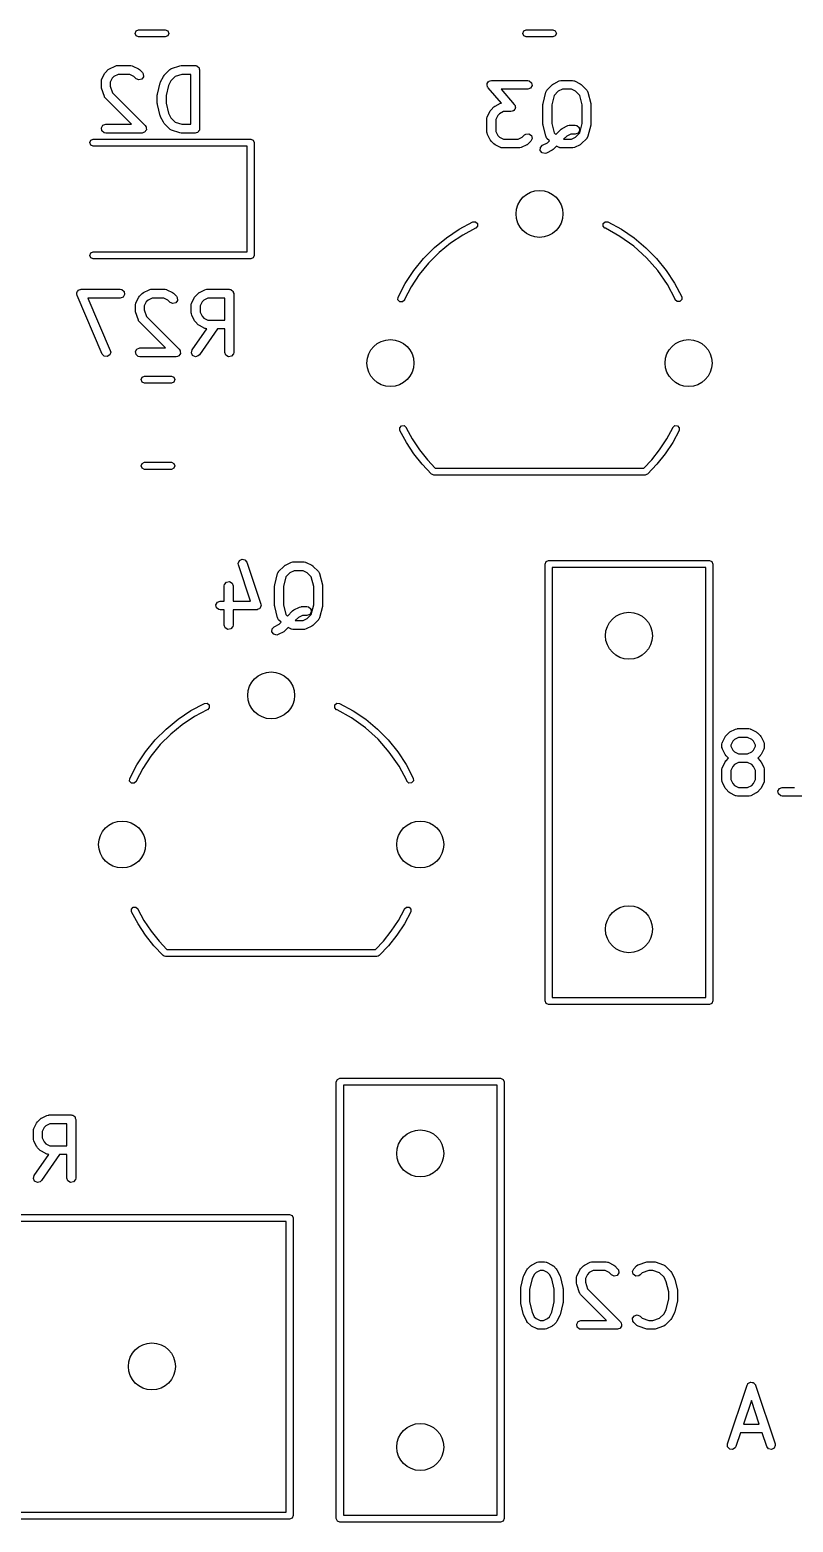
# Model space of a CAD drawing. Extents: x 83 to 134, y -229 to -46.
# Drawn here: x 98 to 111, y -155.89 to -130.47 of the extents above; entities that cross this region are included whole.
import ezdxf

# ---------------------------------------------------------------- set-up
doc = ezdxf.new("R2010")
doc.units = 0
doc.layers.add('BLACK', color=7, linetype='CONTINUOUS')

msp = doc.modelspace()

# ---------------------------------------------------------------- linework, layer by layer
at = {"layer": 'BLACK', "linetype": 'CONTINUOUS'}
for p, q in [((99.7889, -130.529), (99.8065, -130.487)), ((99.8065, -130.571), (99.7889, -130.529)), ((99.8065, -130.487), (99.8489, -130.469)), ((99.8489, -130.589), (99.8065, -130.571)), ((99.8489, -130.469), (100.303, -130.469)), ((100.303, -130.589), (99.8489, -130.589)), ((100.303, -130.469), (100.345, -130.487)), ((100.345, -130.571), (100.303, -130.589)), ((100.345, -130.487), (100.363, -130.529)), ((100.363, -130.529), (100.345, -130.571)), ((106.393, -130.529), (106.411, -130.487)), ((106.411, -130.571), (106.393, -130.529)), ((106.411, -130.487), (106.453, -130.469)), ((106.453, -130.589), (106.411, -130.571)), ((106.453, -130.469), (106.907, -130.469)), ((106.907, -130.589), (106.453, -130.589)), ((106.907, -130.469), (106.949, -130.487)), ((106.949, -130.571), (106.907, -130.589)), ((106.949, -130.487), (106.967, -130.529)), ((106.967, -130.529), (106.949, -130.571)), ((99.2849, -131.195), (99.3325, -131.147)), ((99.3325, -131.147), (99.3509, -131.134)), ((99.3509, -131.134), (99.352, -131.133)), ((99.352, -131.133), (99.4472, -131.085)), ((99.4472, -131.085), (99.4722, -131.078)), ((99.4722, -131.078), (99.4765, -131.079)), ((99.4765, -131.079), (99.4808, -131.077)), ((99.4808, -131.077), (99.7189, -131.077)), ((99.7189, -131.077), (99.7445, -131.082)), ((99.7445, -131.082), (99.7479, -131.085)), ((99.7479, -131.085), (99.7524, -131.085)), ((99.7524, -131.085), (99.8476, -131.133)), ((99.8476, -131.133), (99.8656, -131.146)), ((99.8656, -131.146), (99.8671, -131.147)), ((99.8671, -131.147), (99.9147, -131.195)), ((100.285, -131.242), (100.38, -131.147)), ((100.38, -131.147), (100.401, -131.132)), ((100.401, -131.132), (100.406, -131.132)), ((100.406, -131.132), (100.409, -131.129)), ((100.409, -131.129), (100.552, -131.081)), ((100.552, -131.081), (100.574, -131.078)), ((100.574, -131.078), (100.576, -131.077)), ((100.576, -131.077), (100.814, -131.077)), ((100.814, -131.077), (100.824, -131.079)), ((100.824, -131.079), (100.827, -131.079)), ((100.827, -131.079), (100.83, -131.08)), ((100.83, -131.08), (100.84, -131.082)), ((100.84, -131.082), (100.855, -131.094)), ((100.855, -131.094), (100.872, -131.104)), ((100.872, -131.104), (100.874, -131.111)), ((100.874, -131.111), (100.879, -131.115)), ((100.879, -131.115), (100.882, -131.134)), ((100.882, -131.134), (100.889, -131.152)), ((99.2153, -131.343), (99.2198, -131.317)), ((99.2153, -131.438), (99.2153, -131.343)), ((99.2198, -131.317), (99.2227, -131.314)), ((99.2227, -131.314), (99.2232, -131.309)), ((99.2232, -131.309), (99.2708, -131.214)), ((99.2708, -131.214), (99.2842, -131.196)), ((99.2842, -131.196), (99.2849, -131.195)), ((99.3995, -131.292), (99.3653, -131.361)), ((99.3653, -131.361), (99.3653, -131.426)), ((99.4299, -131.262), (99.3995, -131.292)), ((99.4985, -131.227), (99.4299, -131.262)), ((99.7012, -131.227), (99.4985, -131.227)), ((99.7697, -131.262), (99.7012, -131.227)), ((99.8087, -131.301), (99.7697, -131.262)), ((99.8552, -131.322), (99.8087, -131.301)), ((99.9047, -131.309), (99.8552, -131.322)), ((99.9342, -131.267), (99.9047, -131.309)), ((99.9147, -131.195), (99.9297, -131.216)), ((99.9297, -131.216), (99.9342, -131.267)), ((100.17, -131.563), (100.218, -131.372)), ((100.218, -131.372), (100.223, -131.36)), ((100.223, -131.357), (100.271, -131.262)), ((100.223, -131.36), (100.223, -131.357)), ((100.271, -131.262), (100.284, -131.244)), ((100.284, -131.244), (100.285, -131.242)), ((100.4, -131.34), (100.361, -131.417)), ((100.474, -131.266), (100.4, -131.34)), ((100.588, -131.227), (100.474, -131.266)), ((100.739, -131.227), (100.588, -131.227)), ((100.739, -132.077), (100.739, -131.227)), ((100.889, -131.152), (100.889, -132.152)), ((105.787, -131.393), (105.79, -131.388)), ((105.79, -131.413), (105.787, -131.393)), ((105.789, -131.382), (105.802, -131.366)), ((105.79, -131.388), (105.789, -131.382)), ((105.802, -131.366), (105.812, -131.349)), ((105.812, -131.349), (105.818, -131.347)), ((105.818, -131.347), (105.822, -131.342)), ((105.822, -131.342), (105.841, -131.338)), ((105.841, -131.338), (105.86, -131.331)), ((105.86, -131.331), (106.48, -131.331)), ((106.48, -131.331), (106.505, -131.336)), ((106.505, -131.336), (106.544, -131.369)), ((106.544, -131.369), (106.553, -131.419)), ((106.807, -131.496), (106.903, -131.401)), ((106.903, -131.401), (106.921, -131.388)), ((106.921, -131.388), (106.922, -131.387)), ((106.922, -131.387), (107.017, -131.339)), ((107.017, -131.339), (107.042, -131.332)), ((107.042, -131.332), (107.047, -131.333)), ((107.047, -131.333), (107.051, -131.331)), ((107.051, -131.331), (107.241, -131.331)), ((107.241, -131.331), (107.267, -131.336)), ((107.267, -131.336), (107.271, -131.339)), ((107.271, -131.339), (107.275, -131.339)), ((107.275, -131.339), (107.37, -131.387)), ((107.37, -131.387), (107.388, -131.4)), ((107.388, -131.4), (107.39, -131.401)), ((107.39, -131.401), (107.485, -131.496)), ((99.2158, -131.44), (99.2153, -131.438)), ((99.2191, -131.462), (99.2158, -131.44)), ((99.2668, -131.605), (99.2191, -131.462)), ((99.2695, -131.608), (99.2668, -131.605)), ((99.2699, -131.613), (99.2695, -131.608)), ((99.2849, -131.634), (99.2699, -131.613)), ((99.7283, -132.077), (99.2849, -131.634)), ((99.3653, -131.426), (99.4035, -131.54)), ((99.4035, -131.54), (99.9624, -132.099)), ((100.168, -131.581), (100.17, -131.566)), ((100.168, -131.724), (100.168, -131.581)), ((100.17, -131.566), (100.17, -131.563)), ((100.361, -131.417), (100.318, -131.59)), ((100.318, -131.59), (100.318, -131.715)), ((105.791, -131.433), (105.79, -131.413)), ((105.795, -131.441), (105.791, -131.433)), ((105.796, -131.444), (105.795, -131.441)), ((105.798, -131.446), (105.796, -131.444)), ((105.804, -131.456), (105.798, -131.446)), ((106.032, -131.716), (105.804, -131.456)), ((106.48, -131.481), (106.026, -131.481)), ((106.026, -131.481), (106.25, -131.738)), ((106.528, -131.464), (106.48, -131.481)), ((106.553, -131.419), (106.528, -131.464)), ((106.74, -131.722), (106.788, -131.531)), ((106.788, -131.531), (106.798, -131.507)), ((106.798, -131.507), (106.804, -131.503)), ((106.804, -131.503), (106.807, -131.496)), ((106.928, -131.588), (106.888, -131.749)), ((107, -131.516), (106.928, -131.588)), ((107.069, -131.481), (107, -131.516)), ((107.224, -131.481), (107.069, -131.481)), ((107.292, -131.516), (107.224, -131.481)), ((107.364, -131.588), (107.292, -131.516)), ((107.405, -131.749), (107.364, -131.588)), ((107.485, -131.496), (107.5, -131.518)), ((107.5, -131.518), (107.501, -131.525)), ((107.501, -131.525), (107.505, -131.531)), ((107.505, -131.531), (107.552, -131.722)), ((100.169, -131.727), (100.168, -131.724)), ((100.17, -131.742), (100.169, -131.727)), ((100.218, -131.932), (100.17, -131.742)), ((100.318, -131.715), (100.361, -131.888)), ((100.361, -131.888), (100.4, -131.965)), ((105.793, -131.944), (105.841, -131.849)), ((105.841, -131.849), (105.854, -131.831)), ((105.854, -131.831), (105.855, -131.83)), ((105.855, -131.83), (105.903, -131.782)), ((105.903, -131.782), (105.921, -131.769)), ((105.921, -131.769), (105.922, -131.768)), ((105.922, -131.768), (106.017, -131.72)), ((106, -131.897), (105.97, -131.927)), ((106.069, -131.862), (106, -131.897)), ((106.017, -131.72), (106.032, -131.716)), ((106.194, -131.862), (106.069, -131.862)), ((106.213, -131.855), (106.194, -131.862)), ((106.233, -131.851), (106.213, -131.855)), ((106.236, -131.847), (106.233, -131.851)), ((106.242, -131.845), (106.236, -131.847)), ((106.252, -131.827), (106.242, -131.845)), ((106.25, -131.738), (106.256, -131.748)), ((106.265, -131.812), (106.252, -131.827)), ((106.256, -131.748), (106.259, -131.75)), ((106.259, -131.75), (106.259, -131.753)), ((106.259, -131.753), (106.264, -131.76)), ((106.264, -131.76), (106.264, -131.78)), ((106.264, -131.78), (106.268, -131.8)), ((106.268, -131.8), (106.265, -131.806)), ((106.265, -131.806), (106.265, -131.812)), ((106.738, -131.74), (106.74, -131.725)), ((106.738, -132.073), (106.738, -131.74)), ((106.74, -131.725), (106.74, -131.722)), ((106.888, -131.749), (106.888, -132.064)), ((107.405, -132.064), (107.405, -131.749)), ((107.552, -131.722), (107.553, -131.736)), ((107.553, -131.736), (107.555, -131.74)), ((107.555, -131.74), (107.555, -132.073)), ((99.2164, -132.139), (99.2421, -132.095)), ((99.2253, -132.19), (99.2164, -132.139)), ((99.2421, -132.095), (99.2903, -132.077)), ((99.2903, -132.077), (99.7283, -132.077)), ((99.9624, -132.099), (99.9718, -132.113)), ((99.9718, -132.113), (99.9743, -132.115)), ((99.9743, -132.115), (99.9746, -132.117)), ((99.9746, -132.117), (99.9773, -132.121)), ((99.9773, -132.121), (99.9793, -132.143)), ((99.9793, -132.143), (99.9832, -132.165)), ((99.9832, -132.165), (99.9815, -132.168)), ((99.9815, -132.168), (99.9818, -132.172)), ((100.22, -131.935), (100.218, -131.932)), ((100.223, -131.948), (100.22, -131.935)), ((100.271, -132.043), (100.223, -131.948)), ((100.272, -132.044), (100.271, -132.043)), ((100.285, -132.063), (100.272, -132.044)), ((100.38, -132.158), (100.285, -132.063)), ((100.384, -132.16), (100.38, -132.158)), ((100.387, -132.164), (100.384, -132.16)), ((100.409, -132.176), (100.387, -132.164)), ((100.4, -131.965), (100.474, -132.039)), ((100.474, -132.039), (100.588, -132.077)), ((100.588, -132.077), (100.739, -132.077)), ((100.886, -132.168), (100.885, -132.178)), ((100.888, -132.165), (100.886, -132.168)), ((100.889, -132.152), (100.887, -132.162)), ((100.887, -132.162), (100.888, -132.165)), ((105.785, -131.978), (105.79, -131.952)), ((105.785, -132.216), (105.785, -131.978)), ((105.79, -131.952), (105.793, -131.949)), ((105.793, -131.949), (105.793, -131.944)), ((105.97, -131.927), (105.935, -131.996)), ((105.935, -131.996), (105.935, -132.198)), ((106.739, -132.076), (106.738, -132.073)), ((106.74, -132.091), (106.739, -132.076)), ((106.788, -132.282), (106.74, -132.091)), ((106.888, -132.064), (106.928, -132.225)), ((106.956, -132.253), (107.046, -132.163)), ((107.046, -132.163), (107.064, -132.15)), ((107.064, -132.15), (107.065, -132.149)), ((107.065, -132.149), (107.16, -132.101)), ((107.16, -132.101), (107.185, -132.094)), ((107.185, -132.094), (107.19, -132.095)), ((107.19, -132.095), (107.194, -132.093)), ((107.194, -132.093), (107.289, -132.093)), ((107.289, -132.093), (107.315, -132.098)), ((107.315, -132.098), (107.354, -132.131)), ((107.354, -132.131), (107.363, -132.181)), ((107.364, -132.225), (107.405, -132.064)), ((107.552, -132.091), (107.505, -132.282)), ((107.555, -132.073), (107.552, -132.088)), ((107.552, -132.088), (107.552, -132.091)), ((99.016, -132.39), (99.0336, -132.348)), ((99.0336, -132.432), (99.016, -132.39)), ((99.0336, -132.348), (99.076, -132.33)), ((99.076, -132.33), (101.761, -132.33)), ((99.2646, -132.223), (99.2253, -132.19)), ((99.2903, -132.227), (99.2646, -132.223)), ((99.9093, -132.227), (99.2903, -132.227)), ((99.9305, -132.22), (99.9093, -132.227)), ((99.9524, -132.214), (99.9305, -132.22)), ((99.9543, -132.211), (99.9524, -132.214)), ((99.9575, -132.21), (99.9543, -132.211)), ((99.9688, -132.19), (99.9575, -132.21)), ((99.9818, -132.172), (99.9688, -132.19)), ((100.552, -132.224), (100.409, -132.176)), ((100.554, -132.223), (100.552, -132.224)), ((100.576, -132.227), (100.554, -132.223)), ((100.814, -132.227), (100.576, -132.227)), ((100.832, -132.221), (100.814, -132.227)), ((100.852, -132.217), (100.832, -132.221)), ((100.856, -132.212), (100.852, -132.217)), ((100.862, -132.21), (100.856, -132.212)), ((100.872, -132.193), (100.862, -132.21)), ((100.885, -132.178), (100.872, -132.193)), ((101.761, -132.33), (101.803, -132.348)), ((101.803, -132.348), (101.821, -132.39)), ((101.821, -132.39), (101.821, -134.31)), ((105.787, -132.22), (105.785, -132.216)), ((105.786, -132.224), (105.787, -132.22)), ((105.793, -132.249), (105.786, -132.224)), ((105.841, -132.345), (105.793, -132.249)), ((105.842, -132.346), (105.841, -132.345)), ((105.855, -132.364), (105.842, -132.346)), ((105.903, -132.412), (105.855, -132.364)), ((105.904, -132.412), (105.903, -132.412)), ((105.922, -132.426), (105.904, -132.412)), ((105.935, -132.198), (105.97, -132.267)), ((105.97, -132.267), (106, -132.297)), ((106, -132.297), (106.069, -132.331)), ((106.069, -132.331), (106.319, -132.331)), ((106.319, -132.331), (106.387, -132.297)), ((106.387, -132.297), (106.426, -132.258)), ((106.426, -132.258), (106.448, -132.243)), ((106.448, -132.243), (106.499, -132.239)), ((106.485, -132.412), (106.467, -132.425)), ((106.533, -132.364), (106.485, -132.412)), ((106.499, -132.239), (106.541, -132.268)), ((106.554, -132.318), (106.533, -132.364)), ((106.541, -132.268), (106.554, -132.318)), ((106.732, -132.435), (106.816, -132.392)), ((106.792, -132.288), (106.788, -132.282)), ((106.793, -132.295), (106.792, -132.288)), ((106.807, -132.317), (106.793, -132.295)), ((106.85, -132.359), (106.807, -132.317)), ((106.816, -132.392), (106.85, -132.359)), ((106.928, -132.225), (106.956, -132.253)), ((107.143, -132.278), (107.089, -132.331)), ((107.089, -132.331), (107.224, -132.331)), ((107.212, -132.243), (107.143, -132.278)), ((107.289, -132.243), (107.212, -132.243)), ((107.224, -132.331), (107.292, -132.297)), ((107.337, -132.226), (107.289, -132.243)), ((107.292, -132.297), (107.364, -132.225)), ((107.363, -132.181), (107.337, -132.226)), ((107.39, -132.412), (107.371, -132.425)), ((107.485, -132.317), (107.39, -132.412)), ((107.488, -132.31), (107.485, -132.317)), ((107.494, -132.306), (107.488, -132.31)), ((107.505, -132.282), (107.494, -132.306)), ((99.076, -132.45), (99.0336, -132.432)), ((101.701, -132.45), (99.076, -132.45)), ((101.701, -134.25), (101.701, -132.45)), ((106.017, -132.473), (105.922, -132.426)), ((106.022, -132.474), (106.017, -132.473)), ((106.025, -132.477), (106.022, -132.474)), ((106.051, -132.481), (106.025, -132.477)), ((106.337, -132.481), (106.051, -132.481)), ((106.341, -132.48), (106.337, -132.481)), ((106.345, -132.481), (106.341, -132.48)), ((106.37, -132.473), (106.345, -132.481)), ((106.465, -132.426), (106.37, -132.473)), ((106.467, -132.425), (106.465, -132.426)), ((106.693, -132.523), (106.696, -132.472)), ((106.724, -132.564), (106.693, -132.523)), ((106.696, -132.472), (106.732, -132.435)), ((106.774, -132.576), (106.724, -132.564)), ((106.799, -132.569), (106.774, -132.576)), ((106.894, -132.521), (106.799, -132.569)), ((106.895, -132.52), (106.894, -132.521)), ((106.914, -132.507), (106.895, -132.52)), ((106.971, -132.45), (106.914, -132.507)), ((107.017, -132.473), (106.971, -132.45)), ((107.022, -132.474), (107.017, -132.473)), ((107.025, -132.477), (107.022, -132.474)), ((107.051, -132.481), (107.025, -132.477)), ((107.241, -132.481), (107.051, -132.481)), ((107.246, -132.48), (107.241, -132.481)), ((107.25, -132.481), (107.246, -132.48)), ((107.275, -132.473), (107.25, -132.481)), ((107.37, -132.426), (107.275, -132.473)), ((107.371, -132.425), (107.37, -132.426)), ((105.094, -134.01), (105.312, -133.864)), ((105.312, -133.864), (105.544, -133.74)), ((105.588, -133.849), (105.372, -133.964)), ((105.544, -133.74), (105.59, -133.738)), ((105.544, -133.74), (105.544, -133.74)), ((105.596, -133.848), (105.588, -133.849)), ((105.59, -133.738), (105.624, -133.768)), ((105.626, -133.814), (105.596, -133.848)), ((105.624, -133.768), (105.626, -133.814)), ((107.763, -133.814), (107.766, -133.768)), ((107.794, -133.848), (107.763, -133.814)), ((107.766, -133.768), (107.8, -133.737)), ((107.803, -133.849), (107.794, -133.848)), ((107.8, -133.737), (107.846, -133.74)), ((108.05, -133.986), (107.803, -133.849)), ((107.846, -133.74), (108.075, -133.865)), ((108.075, -133.865), (108.29, -134.012)), ((104.705, -134.364), (104.89, -134.177)), ((104.89, -134.177), (105.094, -134.01)), ((105.163, -134.104), (104.969, -134.264)), ((105.372, -133.964), (105.163, -134.104)), ((108.286, -134.155), (108.05, -133.986)), ((108.501, -134.35), (108.286, -134.155)), ((108.29, -134.012), (108.49, -134.179)), ((108.49, -134.179), (108.673, -134.364)), ((99.016, -134.31), (99.0336, -134.268)), ((99.0336, -134.352), (99.016, -134.31)), ((99.0336, -134.268), (99.076, -134.25)), ((99.076, -134.37), (99.0336, -134.352)), ((99.076, -134.25), (101.701, -134.25)), ((101.761, -134.37), (99.076, -134.37)), ((101.803, -134.352), (101.761, -134.37)), ((101.821, -134.31), (101.803, -134.352)), ((104.538, -134.568), (104.705, -134.364)), ((104.791, -134.442), (104.632, -134.637)), ((104.969, -134.264), (104.791, -134.442)), ((108.693, -134.569), (108.501, -134.35)), ((108.673, -134.364), (108.837, -134.567)), ((104.393, -134.788), (104.538, -134.568)), ((104.632, -134.637), (104.494, -134.847)), ((108.859, -134.808), (108.693, -134.569)), ((108.837, -134.567), (108.98, -134.784)), ((98.7951, -134.967), (98.7977, -134.958)), ((98.7961, -134.949), (98.8049, -134.934)), ((98.7977, -134.958), (98.7961, -134.949)), ((98.8049, -134.934), (98.8099, -134.917)), ((98.8099, -134.917), (98.8173, -134.913)), ((98.8173, -134.913), (98.8218, -134.905)), ((98.8218, -134.905), (98.8382, -134.899)), ((98.8382, -134.899), (98.8529, -134.889)), ((98.8529, -134.889), (98.8616, -134.89)), ((98.8616, -134.89), (98.87, -134.887)), ((98.87, -134.887), (99.5366, -134.887)), ((99.5366, -134.887), (99.5623, -134.892)), ((99.5623, -134.892), (99.6016, -134.925)), ((99.6016, -134.925), (99.6105, -134.975)), ((99.8646, -135.005), (99.9122, -134.957)), ((99.9122, -134.957), (99.9305, -134.944)), ((99.9305, -134.944), (99.9317, -134.943)), ((99.9317, -134.943), (100.027, -134.895)), ((100.027, -134.895), (100.052, -134.888)), ((100.052, -134.888), (100.056, -134.889)), ((100.056, -134.889), (100.06, -134.887)), ((100.06, -134.887), (100.299, -134.887)), ((100.299, -134.887), (100.324, -134.892)), ((100.324, -134.892), (100.328, -134.895)), ((100.328, -134.895), (100.332, -134.895)), ((100.332, -134.895), (100.427, -134.943)), ((100.427, -134.943), (100.445, -134.956)), ((100.445, -134.956), (100.447, -134.957)), ((100.447, -134.957), (100.494, -135.005)), ((100.817, -135.005), (100.865, -134.957)), ((100.865, -134.957), (100.883, -134.944)), ((100.883, -134.944), (100.884, -134.943)), ((100.884, -134.943), (100.979, -134.895)), ((100.979, -134.895), (101.004, -134.888)), ((101.004, -134.888), (101.009, -134.889)), ((101.009, -134.889), (101.013, -134.887)), ((101.013, -134.887), (101.394, -134.887)), ((101.394, -134.887), (101.404, -134.889)), ((101.404, -134.889), (101.407, -134.889)), ((101.407, -134.889), (101.41, -134.89)), ((101.41, -134.89), (101.419, -134.892)), ((101.419, -134.892), (101.434, -134.904)), ((101.434, -134.904), (101.451, -134.914)), ((101.451, -134.914), (101.454, -134.921)), ((101.454, -134.921), (101.459, -134.925)), ((101.459, -134.925), (101.462, -134.944)), ((101.462, -134.944), (101.469, -134.962)), ((101.469, -134.962), (101.469, -135.962)), ((104.27, -135.02), (104.393, -134.788)), ((104.494, -134.847), (104.379, -135.064)), ((108.992, -135.056), (108.859, -134.808)), ((108.98, -134.784), (109.102, -135.015)), ((98.801, -134.992), (98.7951, -134.967)), ((99.2296, -135.992), (98.801, -134.992)), ((99.5366, -135.037), (98.9837, -135.037)), ((98.9837, -135.037), (99.3675, -135.933)), ((99.5849, -135.02), (99.5366, -135.037)), ((99.6105, -134.975), (99.5849, -135.02)), ((99.795, -135.153), (99.7995, -135.127)), ((99.795, -135.248), (99.795, -135.153)), ((99.7995, -135.127), (99.8024, -135.124)), ((99.8024, -135.124), (99.8029, -135.119)), ((99.8029, -135.119), (99.8505, -135.024)), ((99.8505, -135.024), (99.8639, -135.006)), ((99.8639, -135.006), (99.8646, -135.005)), ((99.9792, -135.102), (99.945, -135.171)), ((99.945, -135.171), (99.945, -135.236)), ((100.01, -135.072), (99.9792, -135.102)), ((100.078, -135.037), (100.01, -135.072)), ((100.281, -135.037), (100.078, -135.037)), ((100.349, -135.072), (100.281, -135.037)), ((100.388, -135.111), (100.349, -135.072)), ((100.435, -135.132), (100.388, -135.111)), ((100.484, -135.119), (100.435, -135.132)), ((100.514, -135.077), (100.484, -135.119)), ((100.494, -135.005), (100.509, -135.026)), ((100.509, -135.026), (100.514, -135.077)), ((100.747, -135.153), (100.752, -135.127)), ((100.747, -135.296), (100.747, -135.153)), ((100.752, -135.127), (100.755, -135.124)), ((100.755, -135.119), (100.803, -135.024)), ((100.755, -135.124), (100.755, -135.119)), ((100.803, -135.024), (100.816, -135.006)), ((100.816, -135.006), (100.817, -135.005)), ((100.932, -135.102), (100.897, -135.171)), ((100.897, -135.171), (100.897, -135.278)), ((100.962, -135.072), (100.932, -135.102)), ((101.031, -135.037), (100.962, -135.072)), ((101.319, -135.037), (101.031, -135.037)), ((101.319, -135.411), (101.319, -135.037)), ((104.268, -135.066), (104.27, -135.02)), ((104.299, -135.1), (104.268, -135.066)), ((104.345, -135.102), (104.299, -135.1)), ((104.379, -135.071), (104.345, -135.102)), ((104.379, -135.064), (104.379, -135.071)), ((108.993, -135.066), (108.992, -135.056)), ((109.027, -135.097), (108.993, -135.066)), ((109.073, -135.095), (109.027, -135.097)), ((109.104, -135.061), (109.073, -135.095)), ((109.102, -135.015), (109.102, -135.015)), ((109.102, -135.015), (109.104, -135.061)), ((99.7955, -135.25), (99.795, -135.248)), ((99.7988, -135.272), (99.7955, -135.25)), ((99.8464, -135.415), (99.7988, -135.272)), ((99.8492, -135.418), (99.8464, -135.415)), ((99.8496, -135.423), (99.8492, -135.418)), ((99.8646, -135.444), (99.8496, -135.423)), ((100.308, -135.887), (99.8646, -135.444)), ((99.945, -135.236), (99.9831, -135.35)), ((99.9831, -135.35), (100.542, -135.909)), ((100.749, -135.3), (100.747, -135.296)), ((100.748, -135.304), (100.749, -135.3)), ((100.755, -135.329), (100.748, -135.304)), ((100.803, -135.424), (100.755, -135.329)), ((100.804, -135.426), (100.803, -135.424)), ((100.817, -135.444), (100.804, -135.426)), ((100.865, -135.492), (100.817, -135.444)), ((100.897, -135.278), (100.932, -135.347)), ((100.932, -135.347), (100.962, -135.377)), ((100.962, -135.377), (101.031, -135.411)), ((101.031, -135.411), (101.319, -135.411)), ((100.761, -135.919), (101.012, -135.561)), ((100.866, -135.492), (100.865, -135.492)), ((100.884, -135.506), (100.866, -135.492)), ((100.979, -135.553), (100.884, -135.506)), ((101.195, -135.561), (100.884, -136.005)), ((100.984, -135.554), (100.979, -135.553)), ((100.987, -135.557), (100.984, -135.554)), ((101.012, -135.561), (100.987, -135.557)), ((101.319, -135.561), (101.195, -135.561)), ((101.319, -135.962), (101.319, -135.561)), ((99.3734, -135.958), (99.3586, -136.007)), ((99.3675, -135.933), (99.3734, -135.958)), ((99.7961, -135.949), (99.8218, -135.905)), ((99.805, -136), (99.7961, -135.949)), ((99.8218, -135.905), (99.87, -135.887)), ((99.87, -135.887), (100.308, -135.887)), ((100.542, -135.909), (100.551, -135.923)), ((100.551, -135.923), (100.554, -135.925)), ((100.554, -135.925), (100.554, -135.927)), ((100.554, -135.927), (100.557, -135.931)), ((100.557, -135.931), (100.559, -135.953)), ((100.559, -135.953), (100.563, -135.975)), ((100.563, -135.975), (100.561, -135.978)), ((100.561, -135.978), (100.561, -135.982)), ((100.748, -135.969), (100.761, -135.919)), ((100.769, -136.015), (100.748, -135.969)), ((101.336, -136.011), (101.319, -135.962)), ((101.469, -135.962), (101.464, -135.988)), ((99.2647, -136.029), (99.2296, -135.992)), ((99.3157, -136.035), (99.2647, -136.029)), ((99.3586, -136.007), (99.3157, -136.035)), ((99.8443, -136.033), (99.805, -136)), ((99.87, -136.037), (99.8443, -136.033)), ((100.489, -136.037), (99.87, -136.037)), ((100.51, -136.03), (100.489, -136.037)), ((100.532, -136.024), (100.51, -136.03)), ((100.534, -136.021), (100.532, -136.024)), ((100.537, -136.02), (100.534, -136.021)), ((100.549, -136), (100.537, -136.02)), ((100.561, -135.982), (100.549, -136)), ((100.816, -136.037), (100.769, -136.015)), ((100.865, -136.024), (100.816, -136.037)), ((100.884, -136.005), (100.865, -136.024)), ((101.381, -136.036), (101.336, -136.011)), ((101.431, -136.027), (101.381, -136.036)), ((101.464, -135.988), (101.431, -136.027)), ((99.8924, -136.425), (99.91, -136.383)), ((99.91, -136.467), (99.8924, -136.425)), ((99.91, -136.383), (99.9524, -136.365)), ((99.9524, -136.485), (99.91, -136.467)), ((99.9524, -136.365), (100.407, -136.365)), ((100.407, -136.485), (99.9524, -136.485)), ((100.407, -136.365), (100.449, -136.383)), ((100.449, -136.467), (100.407, -136.485)), ((100.449, -136.383), (100.467, -136.425)), ((100.467, -136.425), (100.449, -136.467)), ((104.299, -137.247), (104.33, -137.213)), ((104.302, -137.293), (104.299, -137.247)), ((104.33, -137.213), (104.376, -137.21)), ((104.376, -137.21), (104.41, -137.241)), ((104.41, -137.241), (104.41, -137.246)), ((104.41, -137.246), (104.512, -137.436)), ((108.848, -137.436), (108.95, -137.246)), ((108.95, -137.241), (108.984, -137.21)), ((108.95, -137.246), (108.95, -137.241)), ((108.984, -137.21), (109.03, -137.213)), ((109.03, -137.213), (109.061, -137.247)), ((109.061, -137.247), (109.058, -137.293)), ((104.411, -137.496), (104.302, -137.293)), ((104.302, -137.293), (104.302, -137.293)), ((104.537, -137.688), (104.411, -137.496)), ((104.512, -137.436), (104.633, -137.62)), ((108.727, -137.62), (108.848, -137.436)), ((108.949, -137.496), (108.823, -137.688)), ((109.058, -137.293), (108.949, -137.496)), ((109.058, -137.293), (109.058, -137.293)), ((104.68, -137.869), (104.537, -137.688)), ((104.633, -137.62), (104.769, -137.792)), ((108.591, -137.792), (108.727, -137.62)), ((108.823, -137.688), (108.68, -137.869)), ((99.8924, -137.895), (99.91, -137.853)), ((99.91, -137.937), (99.8924, -137.895)), ((99.91, -137.853), (99.9524, -137.835)), ((99.9524, -137.955), (99.91, -137.937)), ((99.9524, -137.835), (100.407, -137.835)), ((100.407, -137.955), (99.9524, -137.955)), ((100.407, -137.835), (100.449, -137.853)), ((100.449, -137.937), (100.407, -137.955)), ((100.449, -137.853), (100.467, -137.895)), ((100.467, -137.895), (100.449, -137.937)), ((104.838, -138.036), (104.68, -137.869)), ((104.769, -137.792), (104.903, -137.934)), ((104.903, -137.934), (108.457, -137.934)), ((108.457, -137.934), (108.591, -137.792)), ((108.68, -137.869), (108.522, -138.036)), ((104.838, -138.037), (104.838, -138.036)), ((104.838, -138.036), (104.838, -138.036)), ((104.838, -138.036), (104.838, -138.036)), ((104.859, -138.045), (104.838, -138.037)), ((104.838, -138.037), (104.838, -138.037)), ((104.88, -138.054), (104.859, -138.045)), ((108.48, -138.054), (104.88, -138.054)), ((108.501, -138.045), (108.48, -138.054)), ((108.522, -138.037), (108.501, -138.045)), ((108.522, -138.036), (108.522, -138.036)), ((108.522, -138.036), (108.522, -138.036)), ((108.522, -138.036), (108.522, -138.037)), ((108.522, -138.037), (108.522, -138.037)), ((101.547, -139.557), (101.566, -139.509)), ((101.566, -139.509), (101.611, -139.485)), ((101.611, -139.485), (101.661, -139.495)), ((101.661, -139.495), (101.693, -139.535)), ((101.693, -139.535), (101.931, -140.249)), ((102.35, -139.587), (102.445, -139.539)), ((102.445, -139.539), (102.47, -139.532)), ((102.47, -139.532), (102.475, -139.533)), ((102.475, -139.533), (102.479, -139.531)), ((102.479, -139.531), (102.669, -139.531)), ((102.669, -139.531), (102.695, -139.536)), ((102.695, -139.536), (102.699, -139.539)), ((102.699, -139.539), (102.703, -139.539)), ((102.703, -139.539), (102.798, -139.587)), ((106.774, -139.568), (106.792, -139.526)), ((106.792, -139.526), (106.834, -139.508)), ((106.834, -139.508), (109.574, -139.508)), ((109.574, -139.508), (109.616, -139.526)), ((109.616, -139.526), (109.634, -139.568)), ((101.551, -139.582), (101.547, -139.557)), ((101.756, -140.198), (101.551, -139.582)), ((102.168, -139.922), (102.216, -139.731)), ((102.216, -139.731), (102.226, -139.707)), ((102.226, -139.707), (102.232, -139.703)), ((102.232, -139.703), (102.235, -139.696)), ((102.235, -139.696), (102.331, -139.601)), ((102.356, -139.788), (102.316, -139.949)), ((102.331, -139.601), (102.349, -139.588)), ((102.349, -139.588), (102.35, -139.587)), ((102.428, -139.716), (102.356, -139.788)), ((102.497, -139.681), (102.428, -139.716)), ((102.652, -139.681), (102.497, -139.681)), ((102.72, -139.716), (102.652, -139.681)), ((102.792, -139.788), (102.72, -139.716)), ((102.833, -139.949), (102.792, -139.788)), ((102.798, -139.587), (102.816, -139.6)), ((102.816, -139.6), (102.818, -139.601)), ((102.818, -139.601), (102.913, -139.696)), ((102.913, -139.696), (102.928, -139.718)), ((102.928, -139.718), (102.929, -139.725)), ((102.929, -139.725), (102.933, -139.731)), ((102.933, -139.731), (102.98, -139.922)), ((106.774, -147.008), (106.774, -139.568)), ((106.894, -139.628), (106.894, -146.948)), ((109.514, -139.628), (106.894, -139.628)), ((109.514, -146.948), (109.514, -139.628)), ((109.634, -139.568), (109.634, -147.008)), ((101.309, -139.94), (101.313, -139.914)), ((101.309, -140.198), (101.309, -139.94)), ((101.313, -139.914), (101.346, -139.875)), ((101.346, -139.875), (101.397, -139.866)), ((101.397, -139.866), (101.441, -139.892)), ((101.441, -139.892), (101.459, -139.94)), ((101.459, -139.94), (101.459, -140.198)), ((102.166, -139.94), (102.168, -139.925)), ((102.166, -140.273), (102.166, -139.94)), ((102.168, -139.925), (102.168, -139.922)), ((102.316, -139.949), (102.316, -140.264)), ((102.833, -140.264), (102.833, -139.949)), ((102.98, -139.922), (102.981, -139.936)), ((102.981, -139.936), (102.983, -139.94)), ((102.983, -139.94), (102.983, -140.273)), ((101.167, -140.26), (101.193, -140.216)), ((101.176, -140.311), (101.167, -140.26)), ((101.193, -140.216), (101.241, -140.198)), ((101.241, -140.198), (101.309, -140.198)), ((101.459, -140.198), (101.756, -140.198)), ((101.934, -140.286), (101.924, -140.304)), ((101.931, -140.249), (101.935, -140.275)), ((101.935, -140.275), (101.933, -140.28)), ((101.933, -140.28), (101.934, -140.286)), ((102.167, -140.276), (102.166, -140.273)), ((102.168, -140.291), (102.167, -140.276)), ((102.216, -140.482), (102.168, -140.291)), ((102.316, -140.264), (102.356, -140.425)), ((102.493, -140.349), (102.588, -140.301)), ((102.588, -140.301), (102.613, -140.294)), ((102.613, -140.294), (102.618, -140.295)), ((102.618, -140.295), (102.622, -140.293)), ((102.622, -140.293), (102.717, -140.293)), ((102.717, -140.293), (102.743, -140.298)), ((102.743, -140.298), (102.782, -140.331)), ((102.792, -140.425), (102.833, -140.264)), ((102.98, -140.291), (102.933, -140.482)), ((102.983, -140.273), (102.98, -140.288)), ((102.98, -140.288), (102.98, -140.291)), ((101.215, -140.344), (101.176, -140.311)), ((101.241, -140.348), (101.215, -140.344)), ((101.309, -140.348), (101.241, -140.348)), ((101.309, -140.606), (101.309, -140.348)), ((101.86, -140.348), (101.459, -140.348)), ((101.459, -140.348), (101.459, -140.606)), ((101.865, -140.346), (101.86, -140.348)), ((101.871, -140.347), (101.865, -140.346)), ((101.889, -140.337), (101.871, -140.347)), ((101.908, -140.331), (101.889, -140.337)), ((101.911, -140.326), (101.908, -140.331)), ((101.916, -140.323), (101.911, -140.326)), ((101.924, -140.304), (101.916, -140.323)), ((102.22, -140.488), (102.216, -140.482)), ((102.221, -140.495), (102.22, -140.488)), ((102.235, -140.517), (102.221, -140.495)), ((102.278, -140.559), (102.235, -140.517)), ((102.356, -140.425), (102.384, -140.453)), ((102.384, -140.453), (102.474, -140.363)), ((102.474, -140.363), (102.492, -140.35)), ((102.492, -140.35), (102.493, -140.349)), ((102.571, -140.478), (102.517, -140.531)), ((102.517, -140.531), (102.652, -140.531)), ((102.64, -140.443), (102.571, -140.478)), ((102.717, -140.443), (102.64, -140.443)), ((102.652, -140.531), (102.72, -140.497)), ((102.765, -140.426), (102.717, -140.443)), ((102.72, -140.497), (102.792, -140.425)), ((102.791, -140.381), (102.765, -140.426)), ((102.782, -140.331), (102.791, -140.381)), ((102.913, -140.517), (102.818, -140.612)), ((102.916, -140.51), (102.913, -140.517)), ((102.922, -140.506), (102.916, -140.51)), ((102.933, -140.482), (102.922, -140.506)), ((101.326, -140.655), (101.309, -140.606)), ((101.371, -140.68), (101.326, -140.655)), ((101.421, -140.671), (101.371, -140.68)), ((101.454, -140.632), (101.421, -140.671)), ((101.459, -140.606), (101.454, -140.632)), ((102.121, -140.723), (102.124, -140.672)), ((102.152, -140.764), (102.121, -140.723)), ((102.124, -140.672), (102.16, -140.635)), ((102.202, -140.776), (102.152, -140.764)), ((102.16, -140.635), (102.244, -140.592)), ((102.227, -140.769), (102.202, -140.776)), ((102.322, -140.721), (102.227, -140.769)), ((102.244, -140.592), (102.278, -140.559)), ((102.323, -140.72), (102.322, -140.721)), ((102.342, -140.707), (102.323, -140.72)), ((102.399, -140.65), (102.342, -140.707)), ((102.445, -140.673), (102.399, -140.65)), ((102.45, -140.674), (102.445, -140.673)), ((102.453, -140.677), (102.45, -140.674)), ((102.479, -140.681), (102.453, -140.677)), ((102.669, -140.681), (102.479, -140.681)), ((102.674, -140.68), (102.669, -140.681)), ((102.678, -140.681), (102.674, -140.68)), ((102.703, -140.673), (102.678, -140.681)), ((102.798, -140.626), (102.703, -140.673)), ((102.799, -140.625), (102.798, -140.626)), ((102.818, -140.612), (102.799, -140.625)), ((100.522, -142.21), (100.74, -142.064)), ((100.74, -142.064), (100.972, -141.94)), ((101.016, -142.049), (100.8, -142.164)), ((100.972, -141.94), (101.018, -141.938)), ((100.972, -141.94), (100.972, -141.94)), ((101.024, -142.048), (101.016, -142.049)), ((101.018, -141.938), (101.052, -141.968)), ((101.054, -142.014), (101.024, -142.048)), ((101.052, -141.968), (101.054, -142.014)), ((103.191, -142.014), (103.194, -141.968)), ((103.222, -142.048), (103.191, -142.014)), ((103.194, -141.968), (103.228, -141.937)), ((103.231, -142.049), (103.222, -142.048)), ((103.228, -141.937), (103.274, -141.94)), ((103.478, -142.186), (103.231, -142.049)), ((103.274, -141.94), (103.503, -142.065)), ((103.503, -142.065), (103.718, -142.212)), ((100.318, -142.377), (100.522, -142.21)), ((100.591, -142.304), (100.397, -142.464)), ((100.8, -142.164), (100.591, -142.304)), ((103.714, -142.355), (103.478, -142.186)), ((103.718, -142.212), (103.918, -142.379)), ((99.9664, -142.768), (100.133, -142.564)), ((100.133, -142.564), (100.318, -142.377)), ((100.397, -142.464), (100.219, -142.642)), ((103.929, -142.55), (103.714, -142.355)), ((103.918, -142.379), (104.101, -142.564)), ((104.121, -142.769), (103.929, -142.55)), ((104.101, -142.564), (104.265, -142.767)), ((109.796, -142.603), (109.844, -142.508)), ((109.844, -142.508), (109.857, -142.49)), ((109.857, -142.49), (109.858, -142.489)), ((109.858, -142.489), (109.905, -142.441)), ((109.905, -142.441), (109.924, -142.428)), ((109.924, -142.428), (109.925, -142.427)), ((109.925, -142.427), (110.02, -142.379)), ((109.972, -142.586), (109.938, -142.655)), ((110.003, -142.556), (109.972, -142.586)), ((110.071, -142.521), (110.003, -142.556)), ((110.02, -142.379), (110.045, -142.372)), ((110.045, -142.372), (110.049, -142.373)), ((110.049, -142.373), (110.054, -142.371)), ((110.054, -142.371), (110.244, -142.371)), ((110.226, -142.521), (110.071, -142.521)), ((110.295, -142.556), (110.226, -142.521)), ((110.244, -142.371), (110.27, -142.376)), ((110.27, -142.376), (110.273, -142.379)), ((110.273, -142.379), (110.278, -142.379)), ((110.278, -142.379), (110.373, -142.427)), ((110.325, -142.586), (110.295, -142.556)), ((110.36, -142.655), (110.325, -142.586)), ((110.373, -142.427), (110.391, -142.44)), ((110.391, -142.44), (110.392, -142.441)), ((110.392, -142.441), (110.44, -142.489)), ((110.44, -142.489), (110.453, -142.507)), ((110.453, -142.507), (110.454, -142.508)), ((110.454, -142.508), (110.502, -142.603)), ((99.8211, -142.988), (99.9664, -142.768)), ((100.06, -142.837), (99.9216, -143.047)), ((100.219, -142.642), (100.06, -142.837)), ((104.287, -143.008), (104.121, -142.769)), ((104.265, -142.767), (104.408, -142.984)), ((109.788, -142.637), (109.793, -142.611)), ((109.788, -142.684), (109.788, -142.637)), ((109.79, -142.689), (109.788, -142.684)), ((109.789, -142.693), (109.79, -142.689)), ((109.796, -142.718), (109.789, -142.693)), ((109.793, -142.611), (109.795, -142.608)), ((109.795, -142.608), (109.796, -142.603)), ((109.844, -142.813), (109.796, -142.718)), ((109.845, -142.814), (109.844, -142.813)), ((109.858, -142.833), (109.845, -142.814)), ((109.9, -142.875), (109.858, -142.833)), ((109.938, -142.655), (109.938, -142.667)), ((109.938, -142.667), (109.972, -142.735)), ((109.972, -142.735), (110.003, -142.766)), ((110.003, -142.766), (110.071, -142.8)), ((110.071, -142.8), (110.226, -142.8)), ((110.226, -142.8), (110.295, -142.766)), ((110.295, -142.766), (110.325, -142.735)), ((110.325, -142.735), (110.36, -142.667)), ((110.36, -142.667), (110.36, -142.655)), ((110.44, -142.833), (110.398, -142.875)), ((110.441, -142.831), (110.44, -142.833)), ((110.454, -142.813), (110.441, -142.831)), ((110.502, -142.718), (110.454, -142.813)), ((110.502, -142.603), (110.509, -142.628)), ((110.505, -142.71), (110.502, -142.714)), ((110.502, -142.714), (110.502, -142.718)), ((110.51, -142.684), (110.505, -142.71)), ((110.509, -142.628), (110.508, -142.633)), ((110.508, -142.633), (110.51, -142.637)), ((110.51, -142.637), (110.51, -142.684)), ((99.6982, -143.22), (99.8211, -142.988)), ((99.9216, -143.047), (99.8072, -143.264)), ((104.42, -143.256), (104.287, -143.008)), ((104.408, -142.984), (104.53, -143.215)), ((109.788, -143.065), (109.793, -143.04)), ((109.788, -143.256), (109.788, -143.065)), ((109.793, -143.04), (109.795, -143.036)), ((109.795, -143.036), (109.796, -143.032)), ((109.796, -143.032), (109.844, -142.937)), ((109.844, -142.937), (109.857, -142.919)), ((109.857, -142.919), (109.858, -142.917)), ((109.858, -142.917), (109.9, -142.875)), ((109.972, -143.015), (109.938, -143.083)), ((109.938, -143.083), (109.938, -143.238)), ((110.003, -142.984), (109.972, -143.015)), ((110.071, -142.95), (110.003, -142.984)), ((110.226, -142.95), (110.071, -142.95)), ((110.295, -142.984), (110.226, -142.95)), ((110.325, -143.015), (110.295, -142.984)), ((110.36, -143.083), (110.325, -143.015)), ((110.36, -143.238), (110.36, -143.083)), ((110.398, -142.875), (110.44, -142.917)), ((110.44, -142.917), (110.453, -142.936)), ((110.453, -142.936), (110.454, -142.937)), ((110.454, -142.937), (110.502, -143.032)), ((110.502, -143.032), (110.509, -143.057)), ((110.509, -143.057), (110.508, -143.061)), ((110.508, -143.061), (110.51, -143.065)), ((110.51, -143.065), (110.51, -143.256)), ((99.6962, -143.266), (99.6982, -143.22)), ((99.7272, -143.3), (99.6962, -143.266)), ((99.7731, -143.302), (99.7272, -143.3)), ((99.8069, -143.271), (99.7731, -143.302)), ((99.8072, -143.264), (99.8069, -143.271)), ((104.421, -143.266), (104.42, -143.256)), ((104.455, -143.297), (104.421, -143.266)), ((104.501, -143.295), (104.455, -143.297)), ((104.532, -143.261), (104.501, -143.295)), ((104.53, -143.215), (104.53, -143.215)), ((104.53, -143.215), (104.532, -143.261)), ((109.79, -143.26), (109.788, -143.256)), ((109.789, -143.264), (109.79, -143.26)), ((109.796, -143.289), (109.789, -143.264)), ((109.844, -143.385), (109.796, -143.289)), ((109.938, -143.238), (109.972, -143.307)), ((109.972, -143.307), (110.003, -143.337)), ((110.003, -143.337), (110.071, -143.371)), ((110.226, -143.371), (110.295, -143.337)), ((110.295, -143.337), (110.325, -143.307)), ((110.325, -143.307), (110.36, -143.238)), ((110.502, -143.289), (110.454, -143.385)), ((110.505, -143.282), (110.502, -143.285)), ((110.502, -143.285), (110.502, -143.289)), ((110.51, -143.256), (110.505, -143.282)), ((109.845, -143.386), (109.844, -143.385)), ((109.858, -143.404), (109.845, -143.386)), ((109.905, -143.452), (109.858, -143.404)), ((109.907, -143.452), (109.905, -143.452)), ((109.925, -143.466), (109.907, -143.452)), ((110.02, -143.513), (109.925, -143.466)), ((110.024, -143.514), (110.02, -143.513)), ((110.028, -143.517), (110.024, -143.514)), ((110.054, -143.521), (110.028, -143.517)), ((110.244, -143.521), (110.054, -143.521)), ((110.071, -143.371), (110.226, -143.371)), ((110.248, -143.52), (110.244, -143.521)), ((110.253, -143.521), (110.248, -143.52)), ((110.278, -143.513), (110.253, -143.521)), ((110.373, -143.466), (110.278, -143.513)), ((110.374, -143.465), (110.373, -143.466)), ((110.392, -143.452), (110.374, -143.465)), ((110.44, -143.404), (110.392, -143.452)), ((110.441, -143.403), (110.44, -143.404)), ((110.454, -143.385), (110.441, -143.403)), ((110.742, -143.433), (110.767, -143.389)), ((110.751, -143.484), (110.742, -143.433)), ((110.79, -143.517), (110.751, -143.484)), ((110.767, -143.389), (110.815, -143.371)), ((110.815, -143.521), (110.79, -143.517)), ((110.815, -143.371), (111.026, -143.371)), ((111.387, -143.521), (110.815, -143.521)), ((99.7272, -145.447), (99.7577, -145.413)), ((99.7298, -145.493), (99.7272, -145.447)), ((99.839, -145.696), (99.7298, -145.493)), ((99.7298, -145.493), (99.7298, -145.493)), ((99.7577, -145.413), (99.8036, -145.41)), ((99.8036, -145.41), (99.8378, -145.441)), ((99.8378, -145.441), (99.8382, -145.446)), ((99.8382, -145.446), (99.94, -145.636)), ((99.94, -145.636), (100.061, -145.82)), ((104.155, -145.82), (104.276, -145.636)), ((104.276, -145.636), (104.378, -145.446)), ((104.486, -145.493), (104.377, -145.696)), ((104.378, -145.441), (104.412, -145.41)), ((104.378, -145.446), (104.378, -145.441)), ((104.412, -145.41), (104.458, -145.413)), ((104.458, -145.413), (104.489, -145.447)), ((104.489, -145.447), (104.486, -145.493)), ((104.486, -145.493), (104.486, -145.493)), ((99.9654, -145.888), (99.839, -145.696)), ((100.108, -146.069), (99.9654, -145.888)), ((100.061, -145.82), (100.197, -145.992)), ((104.019, -145.992), (104.155, -145.82)), ((104.251, -145.888), (104.108, -146.069)), ((104.377, -145.696), (104.251, -145.888)), ((100.266, -146.236), (100.108, -146.069)), ((100.197, -145.992), (100.331, -146.134)), ((100.331, -146.134), (103.885, -146.134)), ((103.885, -146.134), (104.019, -145.992)), ((104.108, -146.069), (103.95, -146.236)), ((100.266, -146.237), (100.266, -146.236)), ((100.266, -146.236), (100.266, -146.236)), ((100.266, -146.236), (100.266, -146.236)), ((100.287, -146.245), (100.266, -146.237)), ((100.266, -146.237), (100.266, -146.237)), ((100.308, -146.254), (100.287, -146.245)), ((103.908, -146.254), (100.308, -146.254)), ((103.929, -146.245), (103.908, -146.254)), ((103.95, -146.237), (103.929, -146.245)), ((103.95, -146.236), (103.95, -146.236)), ((103.95, -146.236), (103.95, -146.236)), ((103.95, -146.236), (103.95, -146.237)), ((103.95, -146.237), (103.95, -146.237)), ((106.792, -147.05), (106.774, -147.008)), ((106.834, -147.068), (106.792, -147.05)), ((109.574, -147.068), (106.834, -147.068)), ((106.894, -146.948), (109.514, -146.948)), ((109.616, -147.05), (109.574, -147.068)), ((109.634, -147.008), (109.616, -147.05)), ((103.218, -148.386), (103.236, -148.344)), ((103.218, -155.826), (103.218, -148.386)), ((103.236, -148.344), (103.278, -148.326)), ((103.278, -148.326), (106.018, -148.326)), ((106.018, -148.326), (106.06, -148.344)), ((106.06, -148.344), (106.078, -148.386)), ((106.078, -148.386), (106.078, -155.826)), ((103.338, -148.446), (103.338, -155.766)), ((105.958, -148.446), (103.338, -148.446)), ((105.958, -155.766), (105.958, -148.446)), ((98.0562, -149.217), (98.0608, -149.191)), ((98.0608, -149.191), (98.0636, -149.188)), ((98.0636, -149.188), (98.0642, -149.183)), ((98.0642, -149.183), (98.1118, -149.088)), ((98.1118, -149.088), (98.1251, -149.07)), ((98.1251, -149.07), (98.1258, -149.069)), ((98.1258, -149.069), (98.1734, -149.021)), ((98.1734, -149.021), (98.1918, -149.008)), ((98.1918, -149.008), (98.1929, -149.007)), ((98.1929, -149.007), (98.2882, -148.959)), ((98.2405, -149.166), (98.2062, -149.235)), ((98.2709, -149.136), (98.2405, -149.166)), ((98.3394, -149.101), (98.2709, -149.136)), ((98.2882, -148.959), (98.3131, -148.952)), ((98.3131, -148.952), (98.3175, -148.953)), ((98.3175, -148.953), (98.3217, -148.951)), ((98.3217, -148.951), (98.7027, -148.951)), ((98.6277, -149.101), (98.3394, -149.101)), ((98.6277, -149.475), (98.6277, -149.101)), ((98.7027, -148.951), (98.7124, -148.953)), ((98.7124, -148.953), (98.7157, -148.953)), ((98.7157, -148.953), (98.7186, -148.954)), ((98.7186, -148.954), (98.7283, -148.956)), ((98.7283, -148.956), (98.7432, -148.968)), ((98.7432, -148.968), (98.7601, -148.978)), ((98.7601, -148.978), (98.7624, -148.985)), ((98.7624, -148.985), (98.7676, -148.989)), ((98.7676, -148.989), (98.771, -149.008)), ((98.771, -149.008), (98.7777, -149.026)), ((98.7777, -149.026), (98.7777, -150.026)), ((98.0562, -149.36), (98.0562, -149.217)), ((98.0578, -149.364), (98.0562, -149.36)), ((98.0567, -149.368), (98.0578, -149.364)), ((98.0642, -149.393), (98.0567, -149.368)), ((98.1118, -149.488), (98.0642, -149.393)), ((98.2062, -149.235), (98.2062, -149.342)), ((98.2062, -149.342), (98.2405, -149.411)), ((98.2405, -149.411), (98.2709, -149.441)), ((98.2709, -149.441), (98.3394, -149.475)), ((98.0698, -149.983), (98.3207, -149.625)), ((98.113, -149.49), (98.1118, -149.488)), ((98.1258, -149.508), (98.113, -149.49)), ((98.1734, -149.556), (98.1258, -149.508)), ((98.1749, -149.556), (98.1734, -149.556)), ((98.1929, -149.57), (98.1749, -149.556)), ((98.5036, -149.625), (98.1927, -150.069)), ((98.2882, -149.617), (98.1929, -149.57)), ((98.2926, -149.618), (98.2882, -149.617)), ((98.2961, -149.621), (98.2926, -149.618)), ((98.3207, -149.625), (98.2961, -149.621)), ((98.3394, -149.475), (98.6277, -149.475)), ((98.6277, -149.625), (98.5036, -149.625)), ((98.6277, -150.026), (98.6277, -149.625)), ((98.0565, -150.033), (98.0698, -149.983)), ((98.0782, -150.079), (98.0565, -150.033)), ((98.1247, -150.101), (98.0782, -150.079)), ((98.1743, -150.088), (98.1247, -150.101)), ((98.1927, -150.069), (98.1743, -150.088)), ((98.6452, -150.075), (98.6277, -150.026)), ((98.6896, -150.1), (98.6452, -150.075)), ((98.7402, -150.091), (98.6896, -150.1)), ((98.7731, -150.052), (98.7402, -150.091)), ((98.7777, -150.026), (98.7731, -150.052)), ((92.651, -150.644), (102.421, -150.644)), ((102.421, -150.644), (102.463, -150.662)), ((102.463, -150.662), (102.481, -150.704)), ((102.481, -150.704), (102.481, -155.774)), ((102.361, -150.764), (92.711, -150.764)), ((102.361, -155.714), (102.361, -150.764)), ((106.543, -151.507), (106.639, -151.459)), ((106.639, -151.459), (106.664, -151.452)), ((106.664, -151.452), (106.668, -151.453)), ((106.668, -151.453), (106.672, -151.451)), ((106.672, -151.451), (106.767, -151.451)), ((106.767, -151.451), (106.793, -151.456)), ((106.793, -151.456), (106.797, -151.459)), ((106.797, -151.459), (106.801, -151.459)), ((106.801, -151.459), (106.896, -151.507)), ((107.448, -151.507), (107.543, -151.459)), ((107.543, -151.459), (107.568, -151.452)), ((107.568, -151.452), (107.573, -151.453)), ((107.573, -151.453), (107.577, -151.451)), ((107.577, -151.451), (107.815, -151.451)), ((107.815, -151.451), (107.841, -151.456)), ((107.841, -151.456), (107.844, -151.459)), ((107.844, -151.459), (107.849, -151.459)), ((107.849, -151.459), (107.944, -151.507)), ((108.363, -151.503), (108.506, -151.455)), ((108.506, -151.455), (108.528, -151.452)), ((108.528, -151.452), (108.529, -151.451)), ((108.529, -151.451), (108.625, -151.451)), ((108.625, -151.451), (108.647, -151.455)), ((108.647, -151.455), (108.648, -151.455)), ((108.648, -151.455), (108.791, -151.503)), ((106.361, -151.889), (106.409, -151.699)), ((106.409, -151.699), (106.414, -151.687)), ((106.414, -151.687), (106.415, -151.683)), ((106.415, -151.683), (106.462, -151.588)), ((106.462, -151.588), (106.476, -151.57)), ((106.476, -151.569), (106.524, -151.521)), ((106.476, -151.57), (106.476, -151.569)), ((106.524, -151.521), (106.542, -151.508)), ((106.542, -151.508), (106.543, -151.507)), ((106.591, -151.666), (106.552, -151.743)), ((106.621, -151.636), (106.591, -151.666)), ((106.69, -151.601), (106.621, -151.636)), ((106.75, -151.601), (106.69, -151.601)), ((106.818, -151.636), (106.75, -151.601)), ((106.849, -151.666), (106.818, -151.636)), ((106.887, -151.743), (106.849, -151.666)), ((106.896, -151.507), (106.914, -151.52)), ((106.914, -151.52), (106.916, -151.521)), ((106.916, -151.521), (106.963, -151.569)), ((106.963, -151.569), (106.976, -151.587)), ((106.976, -151.587), (106.977, -151.588)), ((106.977, -151.588), (107.025, -151.683)), ((107.025, -151.683), (107.029, -151.696)), ((107.029, -151.696), (107.031, -151.699)), ((107.031, -151.699), (107.078, -151.889)), ((107.311, -151.717), (107.316, -151.691)), ((107.311, -151.812), (107.311, -151.717)), ((107.316, -151.691), (107.319, -151.688)), ((107.319, -151.683), (107.367, -151.588)), ((107.319, -151.688), (107.319, -151.683)), ((107.367, -151.588), (107.38, -151.57)), ((107.38, -151.57), (107.381, -151.569)), ((107.381, -151.569), (107.429, -151.521)), ((107.429, -151.521), (107.447, -151.508)), ((107.447, -151.508), (107.448, -151.507)), ((107.496, -151.666), (107.461, -151.735)), ((107.461, -151.735), (107.461, -151.8)), ((107.526, -151.636), (107.496, -151.666)), ((107.595, -151.601), (107.526, -151.636)), ((107.797, -151.601), (107.595, -151.601)), ((107.866, -151.636), (107.797, -151.601)), ((107.905, -151.675), (107.866, -151.636)), ((107.951, -151.696), (107.905, -151.675)), ((107.944, -151.507), (107.962, -151.52)), ((108.001, -151.683), (107.951, -151.696)), ((107.962, -151.52), (107.963, -151.521)), ((107.963, -151.521), (108.011, -151.569)), ((108.03, -151.641), (108.001, -151.683)), ((108.011, -151.569), (108.026, -151.59)), ((108.026, -151.59), (108.03, -151.641)), ((108.264, -151.615), (108.286, -151.569)), ((108.277, -151.665), (108.264, -151.615)), ((108.319, -151.694), (108.277, -151.665)), ((108.286, -151.569), (108.333, -151.521)), ((108.371, -151.69), (108.319, -151.694)), ((108.333, -151.521), (108.355, -151.506)), ((108.355, -151.506), (108.359, -151.506)), ((108.359, -151.506), (108.363, -151.503)), ((108.392, -151.675), (108.371, -151.69)), ((108.427, -151.64), (108.392, -151.675)), ((108.542, -151.601), (108.427, -151.64)), ((108.612, -151.601), (108.542, -151.601)), ((108.727, -151.64), (108.612, -151.601)), ((108.801, -151.714), (108.727, -151.64)), ((108.791, -151.503), (108.814, -151.515)), ((108.84, -151.791), (108.801, -151.714)), ((108.814, -151.515), (108.816, -151.519)), ((108.816, -151.519), (108.82, -151.521)), ((108.82, -151.521), (108.916, -151.616)), ((108.916, -151.616), (108.929, -151.635)), ((108.929, -151.635), (108.93, -151.636)), ((108.93, -151.636), (108.977, -151.731)), ((108.977, -151.731), (108.981, -151.743)), ((106.359, -151.907), (106.362, -151.893)), ((106.359, -152.145), (106.359, -151.907)), ((106.362, -151.893), (106.361, -151.889)), ((106.552, -151.743), (106.509, -151.917)), ((106.509, -151.917), (106.509, -152.136)), ((106.931, -151.917), (106.887, -151.743)), ((106.931, -152.136), (106.931, -151.917)), ((107.078, -151.889), (107.079, -151.904)), ((107.079, -151.904), (107.081, -151.907)), ((107.081, -151.907), (107.081, -152.145)), ((107.312, -151.814), (107.311, -151.812)), ((107.315, -151.836), (107.312, -151.814)), ((107.363, -151.979), (107.315, -151.836)), ((107.366, -151.982), (107.363, -151.979)), ((107.366, -151.987), (107.366, -151.982)), ((107.381, -152.008), (107.366, -151.987)), ((107.461, -151.8), (107.5, -151.914)), ((107.5, -151.914), (108.059, -152.473)), ((108.883, -151.964), (108.84, -151.791)), ((108.883, -152.089), (108.883, -151.964)), ((108.981, -151.743), (108.983, -151.746)), ((108.983, -151.746), (109.031, -151.937)), ((109.031, -151.937), (109.032, -151.952)), ((109.032, -151.952), (109.033, -151.955)), ((109.033, -151.955), (109.033, -152.098)), ((106.36, -152.149), (106.359, -152.145)), ((106.361, -152.164), (106.36, -152.149)), ((106.409, -152.354), (106.361, -152.164)), ((106.509, -152.136), (106.552, -152.31)), ((106.887, -152.31), (106.931, -152.136)), ((107.078, -152.164), (107.031, -152.354)), ((107.081, -152.145), (107.078, -152.16)), ((107.078, -152.16), (107.078, -152.164)), ((107.824, -152.451), (107.381, -152.008)), ((108.84, -152.262), (108.883, -152.089)), ((109.031, -152.116), (108.983, -152.306)), ((109.033, -152.098), (109.03, -152.113)), ((109.03, -152.113), (109.031, -152.116)), ((106.411, -152.357), (106.409, -152.354)), ((106.415, -152.369), (106.411, -152.357)), ((106.462, -152.465), (106.415, -152.369)), ((106.463, -152.466), (106.462, -152.465)), ((106.476, -152.484), (106.463, -152.466)), ((106.524, -152.532), (106.476, -152.484)), ((106.552, -152.31), (106.591, -152.387)), ((106.591, -152.387), (106.621, -152.417)), ((106.621, -152.417), (106.69, -152.451)), ((106.69, -152.451), (106.75, -152.451)), ((106.75, -152.451), (106.818, -152.417)), ((106.818, -152.417), (106.849, -152.387)), ((106.849, -152.387), (106.887, -152.31)), ((106.963, -152.484), (106.916, -152.532)), ((106.964, -152.483), (106.963, -152.484)), ((106.977, -152.465), (106.964, -152.483)), ((107.025, -152.369), (106.977, -152.465)), ((107.031, -152.354), (107.025, -152.366)), ((107.025, -152.366), (107.025, -152.369)), ((107.313, -152.513), (107.338, -152.469)), ((107.338, -152.469), (107.386, -152.451)), ((107.386, -152.451), (107.824, -152.451)), ((108.059, -152.473), (108.068, -152.487)), ((108.068, -152.487), (108.07, -152.489)), ((108.07, -152.489), (108.071, -152.491)), ((108.071, -152.491), (108.073, -152.495)), ((108.073, -152.495), (108.075, -152.517)), ((108.266, -152.412), (108.296, -152.37)), ((108.271, -152.463), (108.266, -152.412)), ((108.286, -152.484), (108.271, -152.463)), ((108.333, -152.532), (108.286, -152.484)), ((108.296, -152.37), (108.345, -152.356)), ((108.345, -152.356), (108.392, -152.378)), ((108.392, -152.378), (108.427, -152.413)), ((108.427, -152.413), (108.542, -152.451)), ((108.542, -152.451), (108.612, -152.451)), ((108.612, -152.451), (108.727, -152.413)), ((108.727, -152.413), (108.801, -152.339)), ((108.801, -152.339), (108.84, -152.262)), ((108.916, -152.437), (108.82, -152.532)), ((108.93, -152.417), (108.916, -152.435)), ((108.916, -152.435), (108.916, -152.437)), ((108.977, -152.322), (108.93, -152.417)), ((108.978, -152.318), (108.977, -152.322)), ((108.983, -152.306), (108.978, -152.318)), ((106.525, -152.532), (106.524, -152.532)), ((106.543, -152.546), (106.525, -152.532)), ((106.639, -152.593), (106.543, -152.546)), ((106.643, -152.594), (106.639, -152.593)), ((106.647, -152.597), (106.643, -152.594)), ((106.672, -152.601), (106.647, -152.597)), ((106.767, -152.601), (106.672, -152.601)), ((106.772, -152.6), (106.767, -152.601)), ((106.776, -152.601), (106.772, -152.6)), ((106.801, -152.593), (106.776, -152.601)), ((106.896, -152.546), (106.801, -152.593)), ((106.897, -152.545), (106.896, -152.546)), ((106.916, -152.532), (106.897, -152.545)), ((107.322, -152.564), (107.313, -152.513)), ((107.361, -152.597), (107.322, -152.564)), ((107.386, -152.601), (107.361, -152.597)), ((108.006, -152.601), (107.386, -152.601)), ((108.027, -152.594), (108.006, -152.601)), ((108.049, -152.588), (108.027, -152.594)), ((108.051, -152.585), (108.049, -152.588)), ((108.054, -152.584), (108.051, -152.585)), ((108.065, -152.564), (108.054, -152.584)), ((108.078, -152.546), (108.065, -152.564)), ((108.075, -152.517), (108.079, -152.539)), ((108.079, -152.539), (108.078, -152.542)), ((108.078, -152.542), (108.078, -152.546)), ((108.338, -152.534), (108.333, -152.532)), ((108.34, -152.538), (108.338, -152.534)), ((108.363, -152.55), (108.34, -152.538)), ((108.506, -152.598), (108.363, -152.55)), ((108.507, -152.597), (108.506, -152.598)), ((108.529, -152.601), (108.507, -152.597)), ((108.625, -152.601), (108.529, -152.601)), ((108.626, -152.601), (108.625, -152.601)), ((108.648, -152.598), (108.626, -152.601)), ((108.791, -152.55), (108.648, -152.598)), ((108.795, -152.547), (108.791, -152.55)), ((108.799, -152.547), (108.795, -152.547)), ((108.82, -152.532), (108.799, -152.547)), ((110.232, -153.527), (110.253, -153.515)), ((110.253, -153.515), (110.274, -153.503)), ((110.274, -153.503), (110.276, -153.503)), ((110.276, -153.503), (110.278, -153.502)), ((110.278, -153.502), (110.301, -153.507)), ((110.301, -153.507), (110.324, -153.51)), ((110.324, -153.51), (110.326, -153.512)), ((110.326, -153.512), (110.328, -153.512)), ((110.328, -153.512), (110.343, -153.531)), ((109.884, -154.553), (110.217, -153.553)), ((110.217, -153.553), (110.23, -153.53)), ((110.23, -153.53), (110.232, -153.529)), ((110.232, -153.529), (110.232, -153.527)), ((110.343, -153.531), (110.358, -153.549)), ((110.358, -153.549), (110.358, -153.551)), ((110.358, -153.551), (110.36, -153.553)), ((110.36, -153.553), (110.693, -154.553)), ((110.289, -153.814), (110.155, -154.216)), ((110.423, -154.216), (110.289, -153.814)), ((110.155, -154.216), (110.423, -154.216)), ((110.105, -154.366), (110.026, -154.6)), ((110.473, -154.366), (110.105, -154.366)), ((110.551, -154.6), (110.473, -154.366)), ((109.885, -154.604), (109.884, -154.553)), ((109.92, -154.642), (109.885, -154.604)), ((109.97, -154.65), (109.92, -154.642)), ((110.014, -154.623), (109.97, -154.65)), ((110.026, -154.6), (110.014, -154.623)), ((110.583, -154.64), (110.551, -154.6)), ((110.633, -154.651), (110.583, -154.64)), ((110.678, -154.626), (110.633, -154.651)), ((110.697, -154.578), (110.678, -154.626)), ((110.693, -154.553), (110.697, -154.578)), ((92.711, -155.714), (102.361, -155.714)), ((102.481, -155.774), (102.463, -155.816)), ((103.338, -155.766), (105.958, -155.766)), ((102.421, -155.834), (92.651, -155.834)), ((102.463, -155.816), (102.421, -155.834)), ((103.236, -155.868), (103.218, -155.826)), ((103.278, -155.886), (103.236, -155.868)), ((106.018, -155.886), (103.278, -155.886)), ((106.06, -155.868), (106.018, -155.886)), ((106.078, -155.826), (106.06, -155.868))]:
    msp.add_line(p, q, dxfattribs=at)
at = {"layer": 'BLACK'}
for centre in [(106.68, -133.604), (104.14, -136.144), (109.22, -136.144), (108.204, -140.788), (102.108, -141.804), (99.568, -144.344), (104.648, -144.344), (108.204, -145.788), (104.648, -149.606), (100.076, -153.234), (104.648, -154.606)]:
    msp.add_circle(centre, 0.4, dxfattribs=at)

doc.saveas('drawing.dxf')
